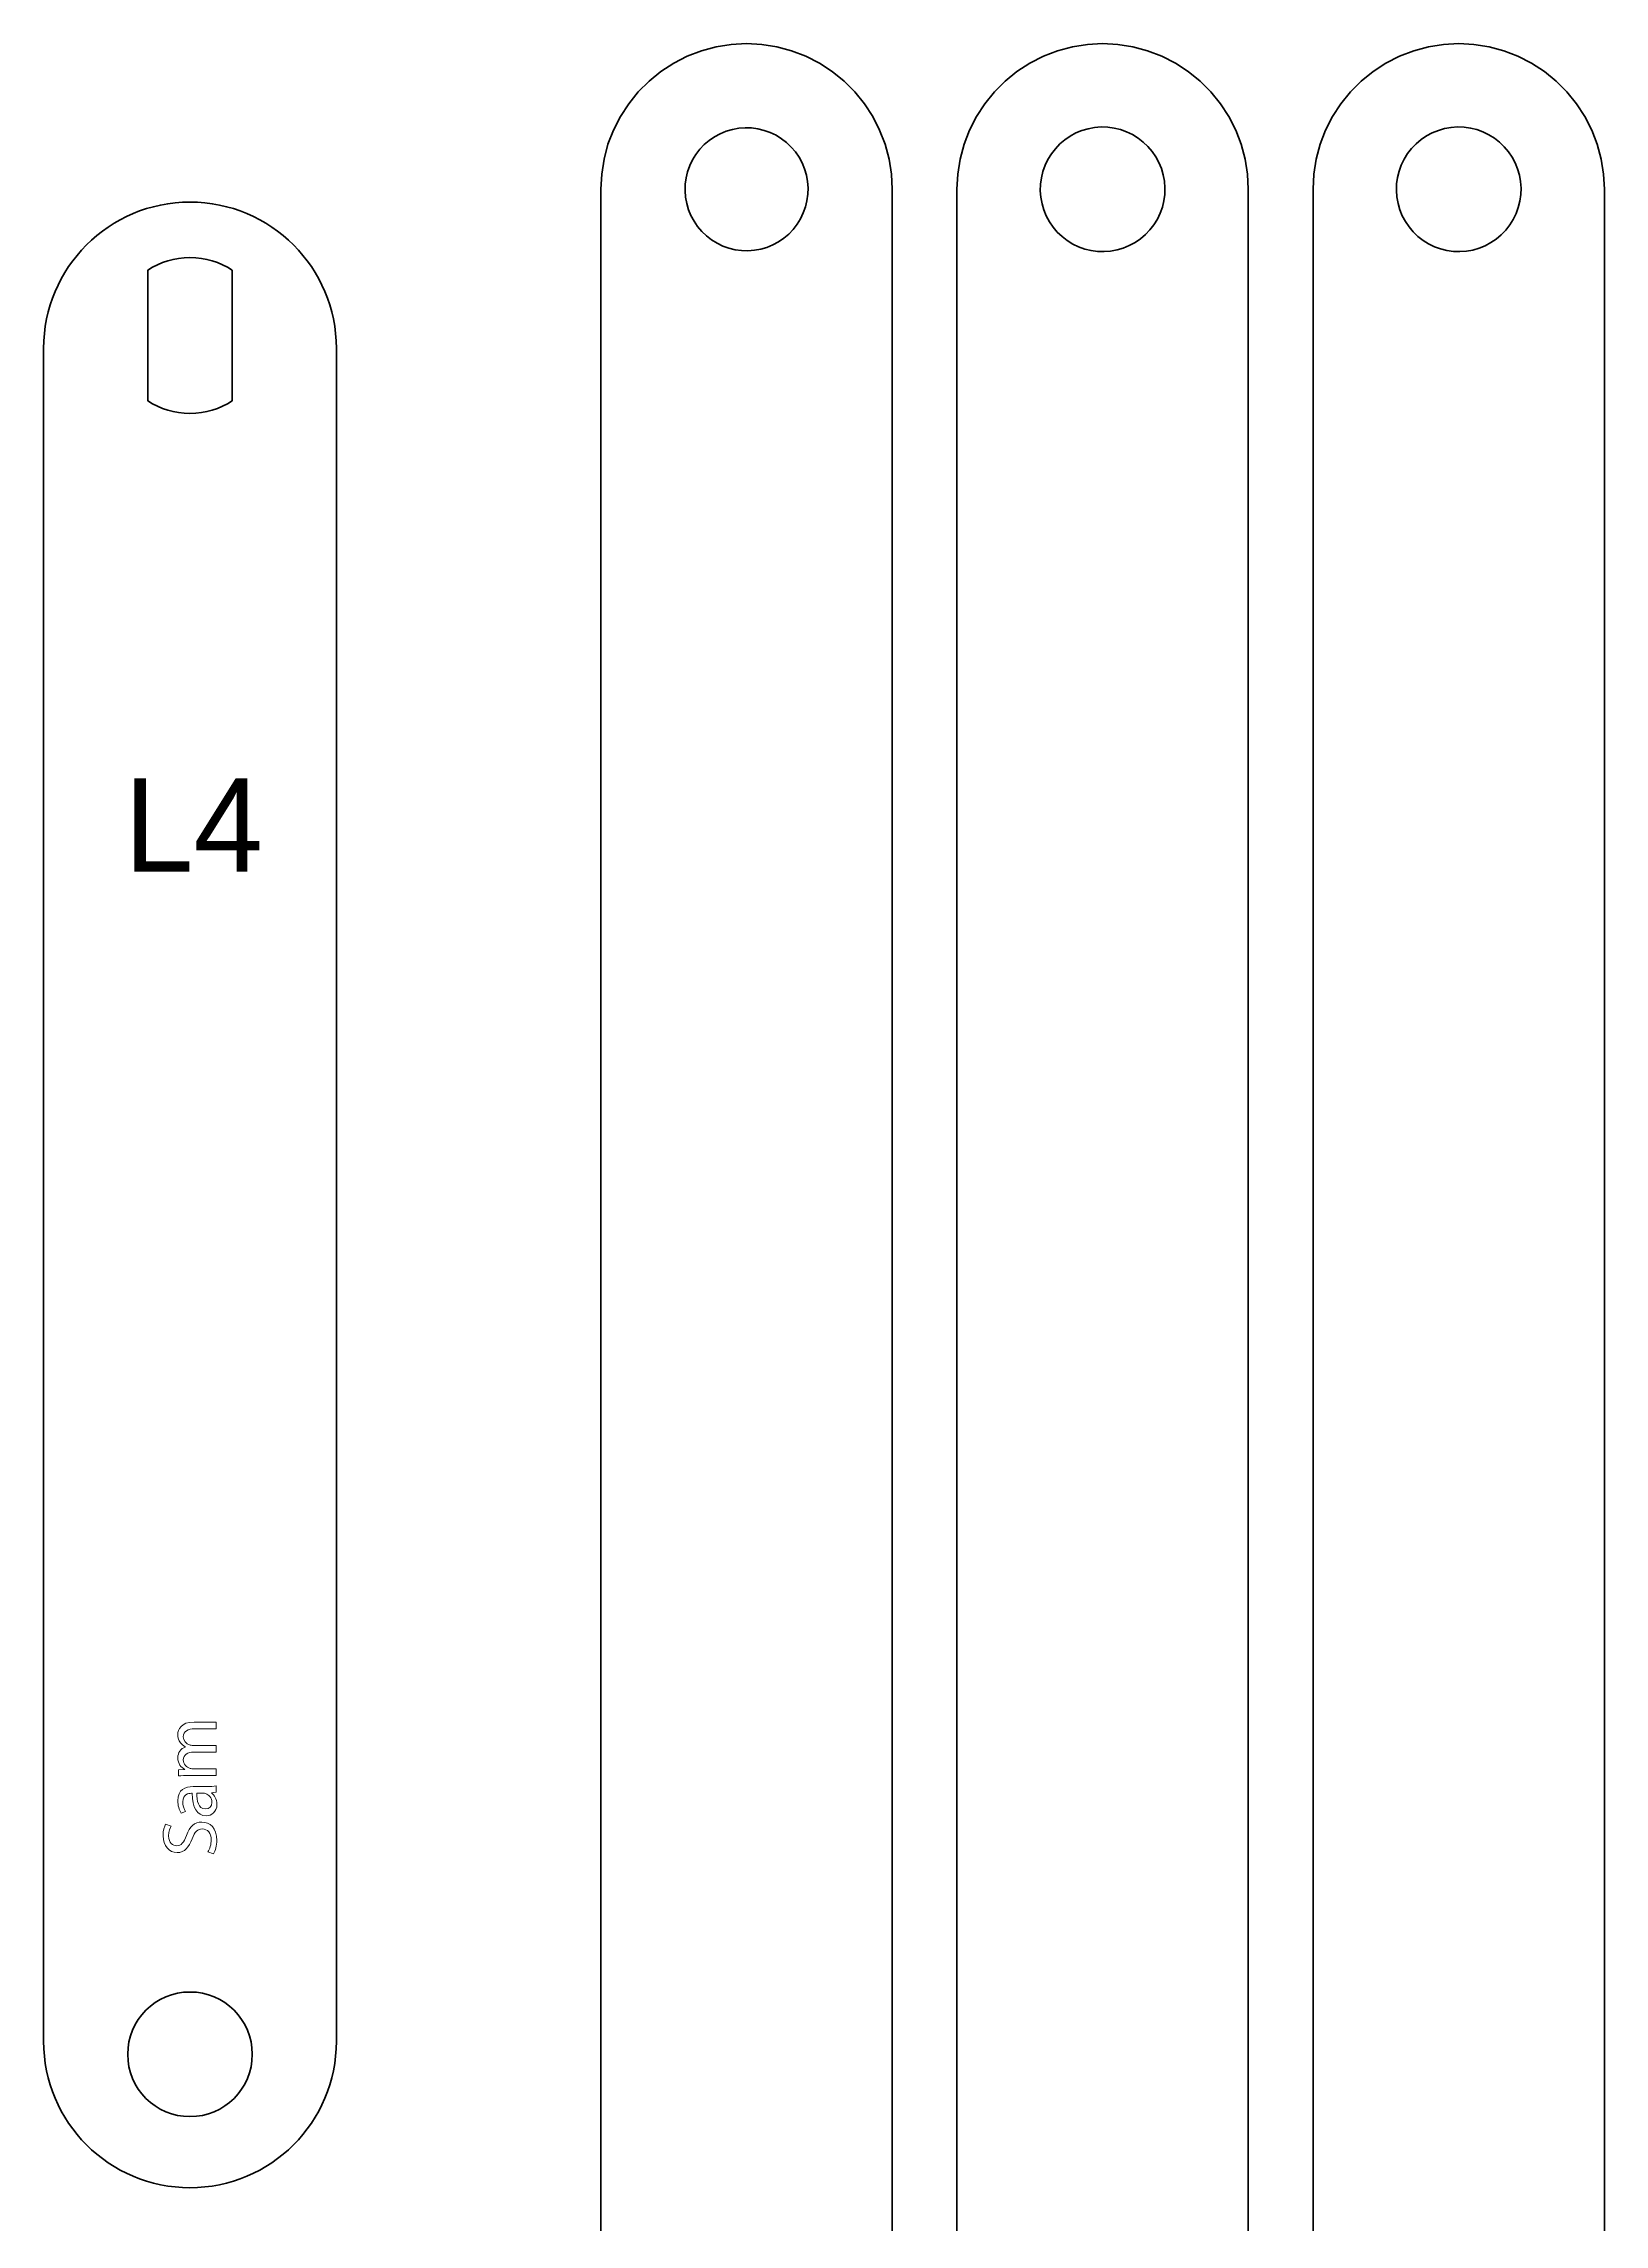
# Model space of a CAD drawing. Header units: millimetres. Extents: x 4 to 295, y -240 to -4.
# Drawn here: x 187.4 to 237.5, y -74.3 to -4.3 of the extents above; entities that cross this region are included whole.
import ezdxf

# ---------------------------------------------------------------- set-up
doc = ezdxf.new("R2010")
doc.units = ezdxf.units.MM
doc.header["$MEASUREMENT"] = 0
doc.layers.add('Layer 1', color=7, linetype='Continuous', lineweight=0)

# ---------------------------------------------------------------- blocks, each defined once
blk = doc.blocks.new('Block_1')
at = {"layer": 'Layer 1', "color": 240, "lineweight": 0, "true_color": 0xff1c24}
for points, knots in [([(192.098, -59.929), (191.974, -59.929), (191.872, -59.932), (191.773, -59.939), (191.773, -59.939), (191.773, -59.748), (191.773, -59.748), (191.773, -59.748), (191.967, -59.738), (191.967, -59.738), (191.967, -59.738), (191.967, -59.73), (191.967, -59.73), (191.852, -59.663), (191.746, -59.552), (191.746, -59.353), (191.746, -59.189), (191.845, -59.065), (191.986, -59.013), (191.986, -59.013), (191.986, -59.008), (191.986, -59.008), (191.92, -58.971), (191.867, -58.923), (191.83, -58.874), (191.775, -58.802), (191.746, -58.722), (191.746, -58.608), (191.746, -58.449), (191.85, -58.213), (192.267, -58.213), (192.267, -58.213), (192.975, -58.213), (192.975, -58.213), (192.975, -58.213), (192.975, -58.427), (192.975, -58.427), (192.975, -58.427), (192.294, -58.427), (192.294, -58.427), (192.064, -58.427), (191.924, -58.511), (191.924, -58.688), (191.924, -58.812), (192.016, -58.909), (192.123, -58.946), (192.153, -58.956), (192.193, -58.963), (192.232, -58.963), (192.232, -58.963), (192.975, -58.963), (192.975, -58.963), (192.975, -58.963), (192.975, -59.177), (192.975, -59.177), (192.975, -59.177), (192.255, -59.177), (192.255, -59.177), (192.064, -59.177), (191.924, -59.261), (191.924, -59.427), (191.924, -59.564), (192.034, -59.663), (192.143, -59.698), (192.175, -59.71), (192.213, -59.715), (192.25, -59.715), (192.25, -59.715), (192.975, -59.715), (192.975, -59.715), (192.975, -59.715), (192.975, -59.929), (192.975, -59.929), (192.975, -59.929), (192.098, -59.929), (192.098, -59.929)], [0, 0, 0, 0, 1, 1, 1, 2, 2, 2, 3, 3, 3, 4, 4, 4, 5, 5, 5, 6, 6, 6, 7, 7, 7, 8, 8, 8, 9, 9, 9, 10, 10, 10, 11, 11, 11, 12, 12, 12, 13, 13, 13, 14, 14, 14, 15, 15, 15, 16, 16, 16, 17, 17, 17, 18, 18, 18, 19, 19, 19, 20, 20, 20, 21, 21, 21, 22, 22, 22, 23, 23, 23, 24, 24, 24, 25, 25, 25, 25]), ([(192.975, -60.461), (192.975, -60.461), (192.823, -60.478), (192.823, -60.478), (192.823, -60.478), (192.823, -60.486), (192.823, -60.486), (192.918, -60.553), (193.002, -60.682), (193.002, -60.853), (193.002, -61.097), (192.831, -61.221), (192.657, -61.221), (192.366, -61.221), (192.207, -60.963), (192.21, -60.498), (192.21, -60.498), (192.185, -60.498), (192.185, -60.498), (192.086, -60.498), (191.907, -60.526), (191.907, -60.771), (191.907, -60.883), (191.942, -61), (191.996, -61.084), (191.996, -61.084), (191.852, -61.134), (191.852, -61.134), (191.788, -61.035), (191.746, -60.891), (191.746, -60.739), (191.746, -60.372), (191.996, -60.282), (192.237, -60.282), (192.237, -60.282), (192.687, -60.282), (192.687, -60.282), (192.791, -60.282), (192.893, -60.277), (192.975, -60.262), (192.975, -60.262), (192.975, -60.461), (192.975, -60.461)], [0, 0, 0, 0, 1, 1, 1, 2, 2, 2, 3, 3, 3, 4, 4, 4, 5, 5, 5, 6, 6, 6, 7, 7, 7, 8, 8, 8, 9, 9, 9, 10, 10, 10, 11, 11, 11, 12, 12, 12, 13, 13, 13, 14, 14, 14, 14]), ([(192.362, -60.493), (192.356, -60.732), (192.399, -61.002), (192.632, -61.002), (192.774, -61.002), (192.841, -60.908), (192.841, -60.796), (192.841, -60.64), (192.741, -60.541), (192.64, -60.506), (192.617, -60.498), (192.592, -60.493), (192.57, -60.493), (192.57, -60.493), (192.362, -60.493), (192.362, -60.493)], [0, 0, 0, 0, 1, 1, 1, 2, 2, 2, 3, 3, 3, 4, 4, 4, 5, 5, 5, 5]), ([(192.711, -62.381), (192.771, -62.284), (192.821, -62.143), (192.821, -61.994), (192.821, -61.773), (192.704, -61.644), (192.535, -61.644), (192.379, -61.644), (192.29, -61.733), (192.203, -61.959), (192.106, -62.232), (191.964, -62.401), (191.728, -62.401), (191.468, -62.401), (191.274, -62.185), (191.274, -61.86), (191.274, -61.688), (191.314, -61.564), (191.356, -61.49), (191.356, -61.49), (191.532, -61.549), (191.532, -61.549), (191.502, -61.604), (191.453, -61.716), (191.453, -61.867), (191.453, -62.095), (191.589, -62.182), (191.703, -62.182), (191.86, -62.182), (191.937, -62.081), (192.026, -61.85), (192.135, -61.567), (192.272, -61.423), (192.518, -61.423), (192.776, -61.423), (193, -61.614), (193, -62.009), (193, -62.17), (192.952, -62.346), (192.893, -62.436), (192.893, -62.436), (192.711, -62.381), (192.711, -62.381)], [0, 0, 0, 0, 1, 1, 1, 2, 2, 2, 3, 3, 3, 4, 4, 4, 5, 5, 5, 6, 6, 6, 7, 7, 7, 8, 8, 8, 9, 9, 9, 10, 10, 10, 11, 11, 11, 12, 12, 12, 13, 13, 13, 14, 14, 14, 14])]:
    blk.add_open_spline(points, degree=3, knots=knots, dxfattribs=at)
blk = doc.blocks.new('Block_0')
at = {"layer": 'Layer 1', "color": 250, "lineweight": 35, "true_color": 0x231f20}
blk.add_circle((192.138, -68.876), 2, dxfattribs=at)
for points, knots in [([(192.138, -73.157), (192.138, -73.157), (192.138, -73.157), (192.138, -73.157), (189.543, -73.157), (187.439, -71.054), (187.439, -68.458), (187.439, -68.458), (187.439, -14.124), (187.439, -14.124), (187.439, -11.529), (189.543, -9.425), (192.138, -9.425), (192.138, -9.425), (192.138, -9.425), (192.138, -9.425), (194.733, -9.425), (196.837, -11.529), (196.837, -14.124), (196.837, -14.124), (196.837, -68.458), (196.837, -68.458), (196.837, -71.054), (194.733, -73.157), (192.138, -73.157)], [0, 0, 0, 0, 1, 1, 1, 2, 2, 2, 3, 3, 3, 4, 4, 4, 5, 5, 5, 6, 6, 6, 7, 7, 7, 8, 8, 8, 8]), ([(193.489, -11.606), (193.489, -11.606), (193.489, -15.808), (193.489, -15.808), (193.101, -16.062), (192.635, -16.206), (192.138, -16.206), (191.641, -16.206), (191.175, -16.062), (190.787, -15.808), (190.787, -15.808), (190.787, -11.606), (190.787, -11.606), (191.175, -11.352), (191.641, -11.207), (192.138, -11.207), (192.635, -11.207), (193.101, -11.352), (193.489, -11.606)], [0, 0, 0, 0, 1, 1, 1, 2, 2, 2, 3, 3, 3, 4, 4, 4, 5, 5, 5, 6, 6, 6, 6])]:
    blk.add_open_spline(points, degree=3, knots=knots, dxfattribs=at)
at = {"layer": 'Layer 1'}
blk.add_blockref('Block_1', (0, 0), dxfattribs=at)
at = {"layer": 'Layer 1', "insert": (190.021, -30.915), "char_height": 0.2, "attachment_point": 7}
blk.add_mtext('\\C240;\\c2366701;\\FMyriad Pro|b0|i0|c1;\\H2.997200;\\W1.000000;L4', dxfattribs=at)

msp = doc.modelspace()

# ---------------------------------------------------------------- linework, layer by layer
at = {"layer": 'Layer 1', "color": 18, "lineweight": 35, "true_color": 0x000000}
for points in [[(205.328, -228.915), (205.328, -9.015), (205.353, -8.526), (205.43, -8.043), (205.556, -7.57), (205.732, -7.113), (205.954, -6.677), (206.221, -6.267), (206.529, -5.886), (206.875, -5.54), (207.255, -5.232), (207.666, -4.966), (208.102, -4.743), (208.559, -4.568), (209.031, -4.441), (209.515, -4.365), (210.004, -4.339), (210.492, -4.365), (210.976, -4.441), (211.449, -4.568), (211.906, -4.743), (212.342, -4.966), (212.752, -5.232), (213.132, -5.54), (213.479, -5.886), (213.787, -6.267), (214.053, -6.677), (214.275, -7.113), (214.451, -7.57), (214.577, -8.043), (214.654, -8.526), (214.68, -9.015), (214.68, -228.915)], [(216.758, -228.915), (216.758, -9.015), (216.784, -8.526), (216.86, -8.043), (216.987, -7.57), (217.162, -7.113), (217.384, -6.677), (217.651, -6.267), (217.959, -5.886), (218.305, -5.54), (218.685, -5.232), (219.096, -4.966), (219.532, -4.743), (219.989, -4.568), (220.462, -4.441), (220.945, -4.365), (221.434, -4.339), (221.923, -4.365), (222.406, -4.441), (222.879, -4.568), (223.336, -4.743), (223.772, -4.966), (224.183, -5.232), (224.563, -5.54), (224.909, -5.886), (225.217, -6.267), (225.484, -6.677), (225.706, -7.113), (225.881, -7.57), (226.008, -8.043), (226.084, -8.526), (226.11, -9.015), (226.11, -228.915)], [(228.188, -219.612), (228.188, -9.015), (228.214, -8.526), (228.29, -8.043), (228.417, -7.57), (228.593, -7.113), (228.815, -6.677), (229.081, -6.267), (229.389, -5.886), (229.735, -5.54), (230.116, -5.232), (230.526, -4.966), (230.962, -4.743), (231.419, -4.568), (231.892, -4.441), (232.376, -4.365), (232.864, -4.339), (233.353, -4.365), (233.837, -4.441), (234.309, -4.568), (234.766, -4.743), (235.202, -4.966), (235.613, -5.232), (235.993, -5.54), (236.339, -5.886), (236.647, -6.267), (236.914, -6.677), (237.136, -7.113), (237.312, -7.57), (237.438, -8.043), (237.515, -8.526), (237.54, -9.015), (237.54, -219.612)]]:
    msp.add_lwpolyline(points, dxfattribs=at)
for points in [[(211.826, -9.775), (211.895, -9.581), (211.944, -9.38), (211.971, -9.175), (211.977, -8.969), (211.962, -8.762), (211.925, -8.559), (211.866, -8.361), (211.788, -8.17), (211.69, -7.988), (211.573, -7.817), (211.439, -7.66), (211.29, -7.517), (211.126, -7.391), (210.95, -7.282), (210.764, -7.193), (210.569, -7.124), (210.368, -7.075), (210.164, -7.047), (209.957, -7.041), (209.751, -7.057), (209.548, -7.094), (209.349, -7.152), (209.158, -7.231), (208.976, -7.329), (208.806, -7.446), (208.648, -7.58), (208.506, -7.729), (208.379, -7.893), (208.271, -8.069), (208.181, -8.255), (208.112, -8.45), (208.063, -8.65), (208.036, -8.855), (208.03, -9.062), (208.045, -9.268), (208.083, -9.471), (208.141, -9.669), (208.219, -9.861), (208.318, -10.042), (208.434, -10.213), (208.568, -10.371), (208.718, -10.513), (208.881, -10.639), (209.057, -10.748), (209.243, -10.837), (209.438, -10.907), (209.639, -10.956), (209.844, -10.983), (210.05, -10.989), (210.256, -10.973), (210.46, -10.936), (210.658, -10.878), (210.849, -10.799), (211.031, -10.701), (211.201, -10.585), (211.359, -10.451), (211.502, -10.301), (211.628, -10.138), (211.736, -9.962)], [(223.28, -9.785), (223.351, -9.588), (223.4, -9.385), (223.428, -9.177), (223.434, -8.968), (223.418, -8.759), (223.38, -8.553), (223.321, -8.352), (223.242, -8.159), (223.142, -7.974), (223.024, -7.801), (222.889, -7.642), (222.737, -7.497), (222.571, -7.369), (222.393, -7.259), (222.204, -7.169), (222.007, -7.098), (221.804, -7.049), (221.596, -7.021), (221.387, -7.015), (221.178, -7.031), (220.972, -7.069), (220.771, -7.128), (220.577, -7.207), (220.393, -7.307), (220.22, -7.425), (220.061, -7.56), (219.916, -7.712), (219.788, -7.878), (219.678, -8.056), (219.588, -8.245), (219.517, -8.442), (219.468, -8.646), (219.44, -8.853), (219.434, -9.062), (219.45, -9.271), (219.488, -9.477), (219.546, -9.678), (219.626, -9.872), (219.726, -10.056), (219.844, -10.229), (219.979, -10.389), (220.131, -10.533), (220.297, -10.661), (220.475, -10.771), (220.664, -10.861), (220.861, -10.932), (221.064, -10.981), (221.272, -11.009), (221.481, -11.015), (221.69, -10.999), (221.896, -10.962), (222.097, -10.903), (222.291, -10.823), (222.475, -10.724), (222.648, -10.605), (222.807, -10.47), (222.952, -10.318), (223.08, -10.153), (223.19, -9.974)], [(231.897, -10.766), (232.086, -10.858), (232.282, -10.929), (232.486, -10.979), (232.693, -11.008), (232.902, -11.015), (233.111, -11), (233.317, -10.964), (233.518, -10.906), (233.713, -10.827), (233.897, -10.728), (234.071, -10.611), (234.231, -10.476), (234.376, -10.325), (234.505, -10.16), (234.615, -9.982), (234.707, -9.794), (234.778, -9.597), (234.829, -9.394), (234.857, -9.186), (234.864, -8.977), (234.849, -8.768), (234.813, -8.562), (234.755, -8.361), (234.676, -8.167), (234.577, -7.982), (234.46, -7.809), (234.325, -7.649), (234.174, -7.503), (234.009, -7.375), (233.831, -7.264), (233.643, -7.173), (233.446, -7.101), (233.243, -7.051), (233.036, -7.022), (232.826, -7.015), (232.618, -7.03), (232.411, -7.067), (232.21, -7.125), (232.016, -7.204), (231.831, -7.302), (231.658, -7.419), (231.498, -7.554), (231.353, -7.705), (231.224, -7.87), (231.113, -8.048), (231.022, -8.236), (230.951, -8.433), (230.9, -8.636), (230.871, -8.844), (230.864, -9.053), (230.879, -9.262), (230.916, -9.468), (230.974, -9.669), (231.053, -9.863), (231.151, -10.048), (231.269, -10.221), (231.403, -10.382), (231.554, -10.527), (231.72, -10.656)]]:
    msp.add_lwpolyline(points, close=True, dxfattribs=at)

# ---------------------------------------------------------------- block references
at = {"layer": 'Layer 1'}
msp.add_blockref('Block_0', (0, 0), dxfattribs=at)

doc.saveas('drawing.dxf')
